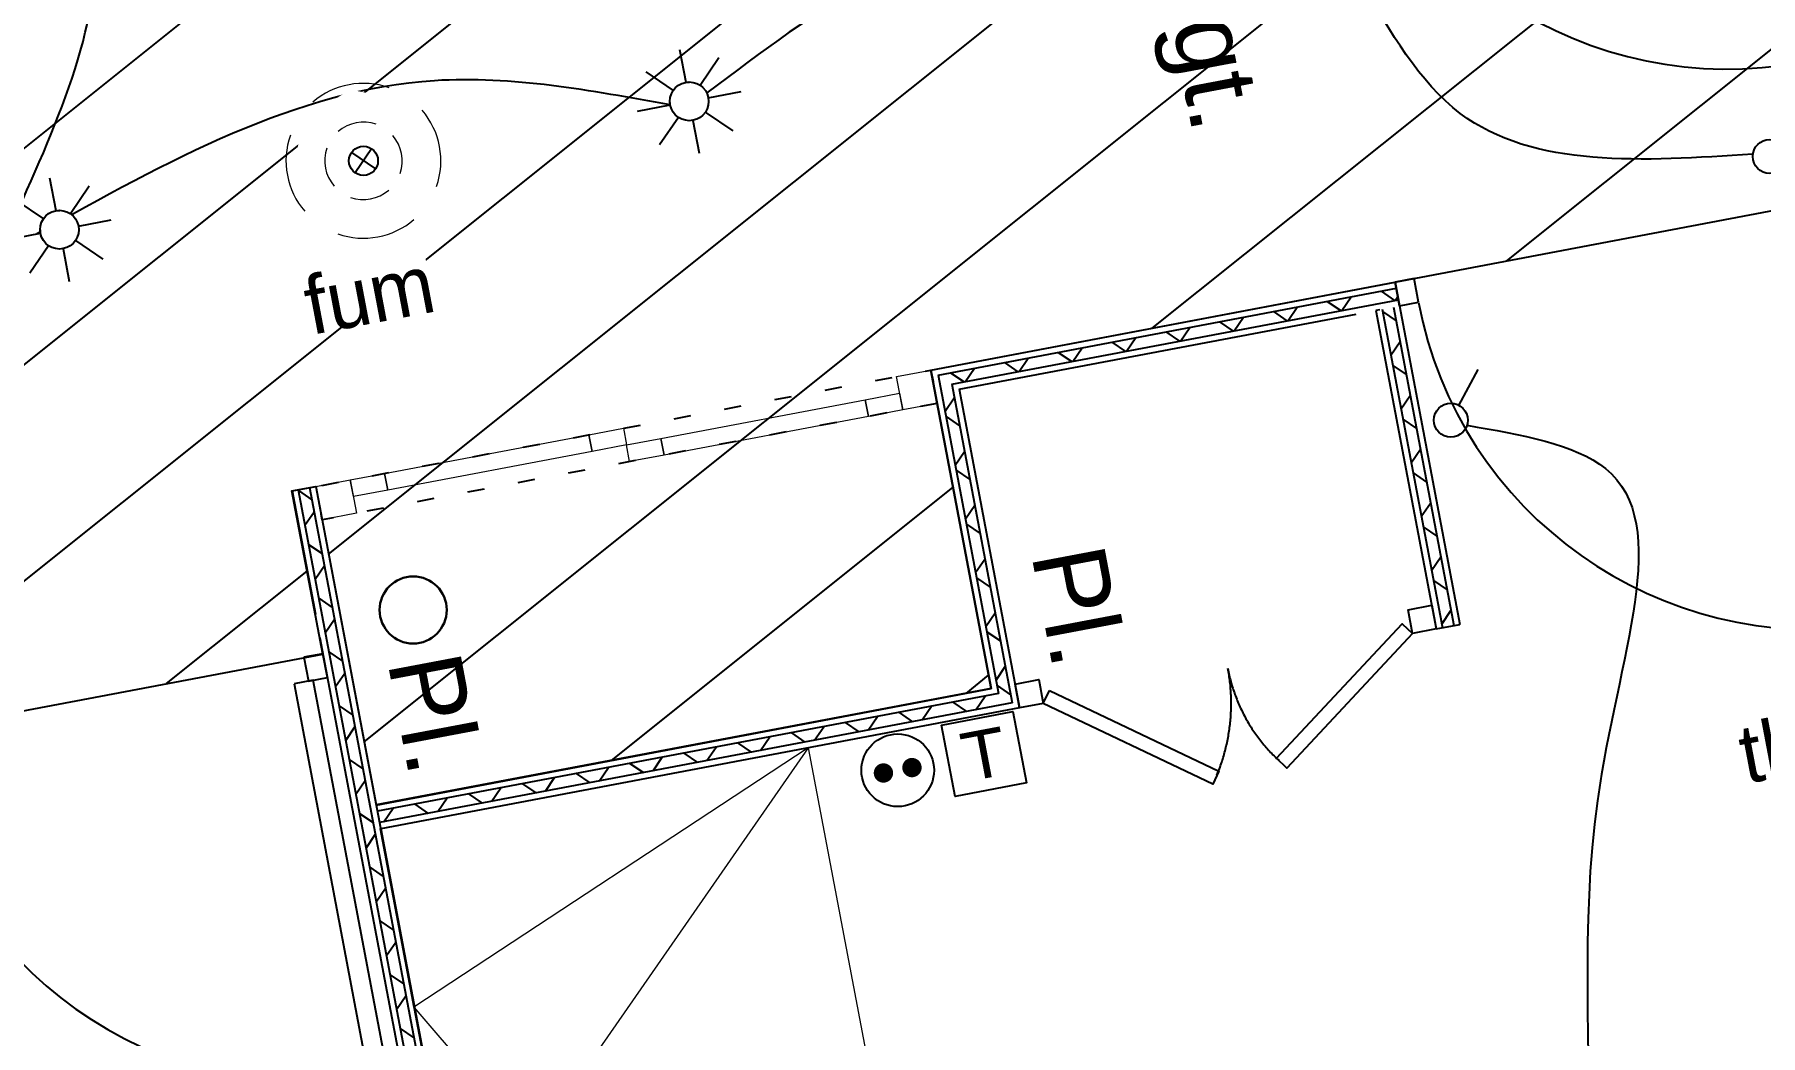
# Model space of a CAD drawing. Header units: centimetres. Extents: x 197412 to 267601, y -375791 to -305433.
# Drawn here: x 243108 to 246673, y -340925 to -338856 of the extents above; entities that cross this region are included whole.
import ezdxf

# ---------------------------------------------------------------- set-up
doc = ezdxf.new("R2010")
doc.units = ezdxf.units.CM
doc.linetypes.add('Style de ligne -2', pattern=[0.694425, 0.48607, -0.208355])
doc.linetypes.add('Style de ligne -5', pattern=[0.20828, 0.069425, -0.138855])
doc.layers.add('3-BAT C-Niveau 0', color=250, linetype='Continuous')
for name, color, linetype, lineweight in [('prlm-ELEC-CFA', 1, 'Continuous', 25), ('prlm-ELEC-CFO', 1, 'Continuous', 25), ('prlm-ELEC-SSI', 6, 'Continuous', 25)]:
    doc.layers.add(name, color=color, linetype=linetype, lineweight=lineweight)
doc.styles.add('Helvetica', font='arial.ttf')
doc.styles.add('prlm-elec-cfa', font='comic.ttf', dxfattribs={"height": 12})
doc.styles.add('prlm-elec-ssi', font='comic.ttf', dxfattribs={"height": 12})
doc.styles.get("Standard").update_dxf_attribs({"font": 'ARIALUNI.TTF', "height": 100})

# ---------------------------------------------------------------- blocks, each defined once
blk = doc.blocks.new('xi.VV')
at = {"layer": 'prlm-ELEC-CFO', "color": 0}
blk.add_lwpolyline([(6.95, 3.42), (0.01, -1.13), (1.91, 6.95)], dxfattribs=at)
blk.add_circle((-2, -4), 3.5, dxfattribs=at)
blk = doc.blocks.new('xi.SPOT')
at = {"color": 0, "lineweight": 5}
blk.add_wipeout([(-4, 0), (-2.83, -2.83), (0, -4), (2.83, -2.83), (4, 0), (2.83, 2.83), (0, 4), (-2.83, 2.83)], dxfattribs=at).dxf.layer = 'prlm-ELEC-CFO'
at = {"layer": 'prlm-ELEC-CFO', "color": 0, "linetype": 'ByBlock', "lineweight": -2, "flags": 128}
for points in [[(0, 10.88), (0, 4)], [(-7.69, 7.69), (-2.83, 2.83)], [(7.69, 7.69), (2.83, 2.83)], [(-10.88, 0), (-4, 0)], [(4, 0), (10.88, 0)], [(-2.83, -2.83), (-7.69, -7.69)], [(2.83, -2.83), (7.69, -7.69)], [(0, -4), (0, -10.88)]]:
    blk.add_lwpolyline(points, dxfattribs=at)
at = {"layer": 'prlm-ELEC-CFO', "color": 0, "linetype": 'ByBlock', "lineweight": -2}
blk.add_circle((0, 0), 4, dxfattribs=at)
blk = doc.blocks.new('xi.PC')
at = {"color": 0, "lineweight": 5}
blk.add_wipeout([(-7.5, -7.5), (7.5, -7.5), (7.5, 7.5), (-7.5, 7.5)], dxfattribs=at).dxf.layer = 'prlm-ELEC-CFO'
at = {"layer": 'prlm-ELEC-CFO', "color": 0, "linetype": 'ByBlock', "lineweight": 5, "const_width": 2}
for points in [[(-4, 0, 1), (-2, 0, 1)], [(2, 0, 1), (4, 0, 1)]]:
    blk.add_lwpolyline(points, format="xyb", close=True, dxfattribs=at)
at = {"layer": 'prlm-ELEC-CFO', "color": 0, "linetype": 'ByBlock', "lineweight": -2}
blk.add_circle((0, 0), 7.5, dxfattribs=at)
blk = doc.blocks.new('xi.SA')
at = {"layer": 'prlm-ELEC-CFO', "color": 0}
blk.add_lwpolyline([(0.2, -1.28), (5.5, 5.28)], dxfattribs=at)
blk.add_circle((-2, -4), 3.5, dxfattribs=at)
blk = doc.blocks.new('xi.fum')
at = {"color": 0}
blk.add_wipeout([(-10.61, -10.61), (-15, 0), (-10.61, 10.61), (0, 15), (10.61, 10.61), (15, 0), (10.61, -10.61), (0, -15)], dxfattribs=at).dxf.layer = 'prlm-ELEC-SSI'
at = {"layer": 'prlm-ELEC-SSI', "color": 0}
for points in [[(-2.12, 2.12), (2.12, -2.12)], [(2.12, 2.12), (-2.12, -2.12)]]:
    blk.add_lwpolyline(points, dxfattribs=at)
blk.add_circle((0, 0), 3, dxfattribs=at)
at = {"layer": 'prlm-ELEC-SSI', "color": 0, "lineweight": 13}
for radius, start, end in [(16, 60, 120), (16, 150, 210), (8, 60, 120), (16, 330, 30), (8, 150, 210), (8, 330, 30), (8, 240, 300), (16, 240, 300)]:
    blk.add_arc((0, 0), radius, start, end, dxfattribs=at)
blk = doc.blocks.new('xi.TEL')
at = {"layer": 'prlm-ELEC-CFA', "color": 0, "linetype": 'ByBlock', "lineweight": -2, "flags": 128}
blk.add_lwpolyline([(-7.5, 7.5), (7.5, 7.5), (7.5, -7.5), (-7.5, -7.5)], close=True, dxfattribs=at)
at = {"layer": 'prlm-ELEC-CFA', "color": 0, "linetype": 'ByBlock', "insert": (0, 0), "char_height": 10, "width": 11.36, "attachment_point": 5}
blk.add_mtext('{\\fVerdana|b0|i0|c0|p34;T}', dxfattribs=at)
blk = doc.blocks.new('Groupe-48-1')
at = {"linetype": 'Continuous', "lineweight": 18}
for p, q in [((16226.45, -46832.5), (16144.99, -46886.12)), ((16226.45, -46832.5), (16169.48, -46914.54)), ((16144.99, -46886.12), (16138.02, -46849.18)), ((16144.99, -46886.12), (16169.53, -46914.59))]:
    blk.add_line(p, q, dxfattribs=at)
at = {"linetype": 'Continuous', "lineweight": 18, "flags": 128}
blk.add_lwpolyline([(16261.81, -47019.18), (16173.38, -47035.93), (16138.02, -46849.25), (16226.45, -46832.5)], close=True, dxfattribs=at)
blk = doc.blocks.new('Groupe-49-1')
at = {"linetype": 'Style de ligne -5', "ltscale": 50.8, "flags": 128}
blk.add_lwpolyline([(16253.09, -46761.31), (16126.05, -46785.37), (16124.74, -46778.49), (16251.79, -46754.43)], close=True, dxfattribs=at)
at = {"linetype": 'Continuous', "lineweight": 18, "flags": 128}
for points in [[(16253.09, -46761.31), (16245.99, -46762.65), (16244.68, -46755.77), (16251.79, -46754.43)], [(16238.88, -46764), (16196.68, -46771.99), (16196.03, -46768.55), (16238.23, -46760.56)], [(16245.99, -46762.65), (16238.88, -46764), (16238.23, -46760.56), (16245.33, -46759.21)], [(16181.81, -46771.24), (16139.61, -46779.24), (16138.96, -46775.8), (16181.16, -46767.8)], [(16188.92, -46769.9), (16181.81, -46771.24), (16181.16, -46767.8), (16188.27, -46766.46)], [(16196.68, -46771.99), (16189.57, -46773.34), (16188.92, -46769.9), (16196.03, -46768.55)], [(16139.61, -46779.24), (16132.5, -46780.58), (16131.85, -46777.14), (16138.96, -46775.8)], [(16133.15, -46784.02), (16126.05, -46785.37), (16124.74, -46778.49), (16131.85, -46777.14)]]:
    blk.add_lwpolyline(points, close=True, dxfattribs=at)
blk = doc.blocks.new('Groupe-50-1')
at = {"linetype": 'Continuous', "flags": 128}
for points in [[(16356.2, -46807.94), (16351.29, -46808.87), (16350.36, -46803.95), (16355.27, -46803.02)], [(16351.29, -46808.87), (16325.33, -46836.67), (16323.16, -46834.64), (16349.12, -46806.84)], [(16269.17, -46819.33), (16274.08, -46818.4), (16275.01, -46823.31), (16270.1, -46824.24)], [(16276.29, -46820.63), (16311.3, -46837.34), (16310.02, -46840.02), (16275.01, -46823.31)]]:
    blk.add_lwpolyline(points, close=True, dxfattribs=at)
at = {"linetype": 'Style de ligne -2', "ltscale": 50.8}
for centre, radius, start, end in [((16275.01, -46823.31), 38.82, 337.5467, 10.7236), ((16347.2, -46809.64), 34.68, 190.7236, 227.3503)]:
    blk.add_arc(centre, radius, start, end, dxfattribs=at)

msp = doc.modelspace()

# ---------------------------------------------------------------- hatches: boundary and pattern name
at = {"linetype": 'Continuous'}
h = msp.add_hatch(dxfattribs=at)
h.set_pattern_fill('02_ISOLANT', color=256, scale=10, angle=10.7236, style=0, pattern_type=2)
h.set_pattern_definition([(55.723595, (82441.66, 127994.64), (-66.106423, 45.054865), []), (145.723595, (82441.66, 127994.64), (45.054865, 66.106423), [])])
h.paths.add_polyline_path([(244974.8, -339560), (245002.8, -339579.1), (245925.5, -339404.4), (245921.1, -339380.8)])
h = msp.add_hatch(dxfattribs=at)
h.set_pattern_fill('02_ISOLANT', color=256, scale=10, angle=-79.2812, style=0, pattern_type=2)
h.set_pattern_definition([(325.718837, (82441.66, 127994.64), (45.060354, 66.102682), []), (55.718837, (82441.66, 127994.64), (66.102682, -45.060354), [])])
h.paths.add_polyline_path([(245915.2, -339419.6), (245891.6, -339424), (246016.2, -340082.3), (246039.8, -340077.8)])
h = msp.add_hatch(dxfattribs=at)
h.set_pattern_fill('02_ISOLANT', color=256, scale=10, angle=-79.2764, style=0, pattern_type=2)
h.set_pattern_definition([(325.723595, (82441.66, 127994.64), (45.054865, 66.106423), []), (55.723595, (82441.66, 127994.64), (66.106423, -45.054865), [])])
h.paths.add_polyline_path([(245002.8, -339579.1), (244974.8, -339560), (245099.4, -340218.3), (245127.5, -340237.4)])
h = msp.add_hatch(dxfattribs=at)
h.set_pattern_fill('02_ISOLANT', color=256, scale=10, angle=-79.2764, style=0, pattern_type=2)
h.set_pattern_definition([(325.723595, (82441.66, 127994.64), (45.054865, 66.106423), []), (55.723595, (82441.66, 127994.64), (66.106423, -45.054865), [])])
h.paths.add_polyline_path([(243676.3, -339792.7), (243652.7, -339797.1), (244397.6, -343730.5), (244421.2, -343726.1)])
h = msp.add_hatch(dxfattribs=at)
h.set_pattern_fill('02_ISOLANT', color=256, scale=10, angle=-169.2764, style=0, pattern_type=2)
h.set_pattern_definition([(235.723592, (82441.66, 127994.64), (66.106421, -45.054868), []), (325.723592, (82441.66, 127994.64), (-45.054868, -66.106421), [])])
h.paths.add_polyline_path([(243706.1, -340148.7), (243710.6, -340172.3), (243710.6, -340172.3), (243706.1, -340148.7)])
h = msp.add_hatch(dxfattribs=at)
h.set_pattern_fill('02_ISOLANT', color=256, scale=10, angle=-169.2764, style=0, pattern_type=2)
h.set_pattern_definition([(235.723595, (82441.66, 127994.64), (66.106423, -45.054865), []), (325.723595, (82441.66, 127994.64), (-45.054865, -66.106423), [])])
h.paths.add_polyline_path([(245127.5, -340237.4), (245099.4, -340218.3), (243816.2, -340461.3), (243820.6, -340484.9)])
at = {"layer": '3-BAT C-Niveau 0'}
h = msp.add_hatch(dxfattribs=at)
h.set_pattern_fill('BA 13', color=9, scale=10, style=0, pattern_type=2)
h.set_pattern_definition([(218.65981, (82441.66, 127994.64), (-199.24783, 287.75041), [])])
h.paths.add_polyline_path([(240002.8, -338439.4), (240301.4, -340016), (242147.4, -339667.6), (242147.8, -339667.7), (242531.6, -339593.6), (242672.5, -340331.5), (243703.5, -340136.6), (243639.7, -339799.6), (243688.8, -339790.3), (243813.5, -340448.6), (245084, -340208), (244959.3, -339549.6), (246810.9, -339198.9), (246772.2, -338984.9), (246821.3, -338975.6), (246855.4, -339155.5), (249206.8, -338710.2), (248732.7, -336179.5), (245689.6, -336754.9), (245950, -338129.8), (246637.3, -337999.6), (246646.6, -338048.8), (243776.9, -338592.1), (243692.5, -338146.3), (243739.7, -338137.4), (243818.6, -338533.2), (245114.6, -338287.9), (244850.4, -336913.7), (243536.8, -337162.5), (243553.4, -337250), (243504.3, -337259.3), (243487.7, -337171.8), (242126.6, -337429.6), (242249.7, -338079.7), (242200.6, -338089), (242077.5, -337438.8), (241388.6, -337569.3), (241521.1, -338257.8), (240020.2, -338542)])

# ---------------------------------------------------------------- linework, layer by layer
at = {"linetype": 'Continuous'}
for p, q in [((244959.6, -339549.6), (245918.6, -339368)), ((245957.9, -339360.6), (245918.6, -339368)), ((245918.6, -339368), (245927.9, -339417.1)), ((245967.2, -339409.7), (245957.9, -339360.6)), ((244974.8, -339560), (245921.1, -339380.8)), ((244974.8, -339560), (245921.1, -339380.8)), ((245002.8, -339579.1), (245925.5, -339404.4)), ((245002.8, -339579.1), (245925.5, -339404.4)), ((245927.9, -339417.1), (245967.2, -339409.7)), ((245891.6, -339424), (246016.2, -340082.3)), ((245891.6, -339424), (246016.2, -340082.3)), ((245915.2, -339419.6), (246039.8, -340077.8)), ((245915.2, -339419.6), (246039.8, -340077.8)), ((245927.9, -339417.1), (246052.5, -340075.4)), ((244974.8, -339560), (245099.4, -340218.3)), ((244974.8, -339560), (245099.4, -340218.3)), ((245002.8, -339579.1), (245127.5, -340237.4)), ((245002.8, -339579.1), (245127.5, -340237.4)), ((245018, -339589.5), (245142.7, -340247.8)), ((243652.7, -339797.1), (244397.6, -343730.5)), ((243652.7, -339797.1), (244397.6, -343730.5)), ((243676.3, -339792.7), (244421.2, -343726.1)), ((243676.3, -339792.7), (244421.2, -343726.1)), ((243689.1, -339790.2), (244434, -343723.6)), ((243703.7, -340135.9), (243664.4, -340143.3)), ((243664.4, -340143.3), (243673.7, -340192.5)), ((243703.7, -340135.9), (243703.7, -340135.9)), ((243713, -340185), (243703.7, -340135.9)), ((243706.1, -340148.7), (243706.1, -340148.7)), ((243706.1, -340148.7), (243706.1, -340148.7)), ((243683.5, -340190.6), (243644.2, -340198)), ((243673.7, -340192.5), (243713, -340185)), ((243837.9, -341006.1), (243683.5, -340190.6)), ((243710.6, -340172.3), (243710.6, -340172.3)), ((243710.6, -340172.3), (243710.6, -340172.3)), ((243644.2, -340198), (243798.6, -341013.6)), ((245099.4, -340218.3), (243816.2, -340461.3)), ((245099.4, -340218.3), (243816.2, -340461.3)), ((245127.5, -340237.4), (243820.6, -340484.9)), ((245127.5, -340237.4), (243820.6, -340484.9)), ((245142.7, -340247.8), (243823.1, -340497.7))]:
    msp.add_line(p, q, dxfattribs=at)
at = {"linetype": 'Continuous', "lineweight": 25}
for p, q in [((244959.6, -339549.6), (245918.6, -339368)), ((245927.9, -339417.1), (245918.6, -339368)), ((245018, -339589.5), (245837.9, -339434.2)), ((245887.1, -339424.9), (245878.8, -339426.4)), ((245878.8, -339426.4), (246003.4, -340084.7)), ((245927.9, -339417.1), (246052.5, -340075.4)), ((244959.6, -339549.6), (245084.2, -340207.9)), ((245018, -339589.5), (245142.7, -340247.8)), ((243640, -339799.6), (243689.1, -339790.2)), ((243640, -339799.6), (243688.2, -340054.2)), ((243689.1, -339790.2), (243813.8, -340448.5)), ((246003.4, -340084.7), (246052.5, -340075.4)), ((243697.5, -340103.3), (244384.9, -343732.9)), ((243703.7, -340135.9), (243703.7, -340135.9)), ((243713, -340185), (243703.7, -340135.9)), ((243713, -340185), (243713, -340185)), ((245084.2, -340207.9), (243813.8, -340448.5)), ((245142.7, -340247.8), (243823.1, -340497.7)), ((243823.1, -340497.7), (244434, -343723.6))]:
    msp.add_line(p, q, dxfattribs=at)
at = {"linetype": 'Continuous'}
for centre, start, end in [((246605.1, -338097.3), 192.7474, 280.6777), ((246782.8, -339255.3), 190.7236, 278.6539), ((243673.7, -340192.5), 190.7236, 278.6539)]:
    msp.add_arc(centre, 830.5, start, end, dxfattribs=at)
at = {"layer": '3-BAT C-Niveau 0', "ltscale": 50.8, "flags": 128}
msp.add_lwpolyline([(242672.5, -340331.5), (243703.5, -340136.6), (243639.7, -339799.6), (243688.8, -339790.3), (243813.5, -340448.6), (245084, -340208), (244959.3, -339549.6), (246810.9, -339198.9)], dxfattribs=at)
at = {"layer": 'prlm-ELEC-CFO', "lineweight": 30}
msp.add_circle((243890.2, -340045.5), 69.3, dxfattribs=at)
at = {"layer": 'prlm-ELEC-CFO'}
for points in [[(243066.1, -339236.5), (243229.8, -338631.1), (242868.1, -338042.5)], [(245781.1, -338711.3), (245199.6, -338610.6), (244496.7, -338977.1)], [(246657.6, -339103.4), (246053.1, -339019.2), (245848.1, -338747.1)], [(244421.3, -339001.9), (243934.6, -338951.8), (243112.9, -339268.4)], [(246066.9, -339663.8), (246352.9, -339753), (246336.4, -340439.9), (246131.7, -341623.7), (245724.2, -341624.2)]]:
    msp.add_spline(points, degree=3, dxfattribs=at)

# ---------------------------------------------------------------- block references
at = {"xscale": 10, "yscale": 10, "zscale": 10}
for name in ['Groupe-49-1', 'Groupe-50-1', 'Groupe-48-1']:
    msp.add_blockref(name, (82441.7, 127994.6), dxfattribs=at)
at = {"layer": 'prlm-ELEC-CFO', "xscale": 10, "yscale": 10, "zscale": 10, "rotation": 10.72360141139323}
for name, p in [('xi.VV', (246704.5, -339065.2)), ('xi.SA', (246045.7, -339610.4))]:
    msp.add_blockref(name, p, dxfattribs=at)

# ---------------------------------------------------------------- texts
at = {"char_height": 151.31, "attachment_point": 2, "rotation": 280.7236, "line_spacing_factor": 0.834288, "style": 'Helvetica'}
for s, insert in [('Dgt.', (245613.7, -338846.5)), ('Pl.\\P', (245338.5, -340023.6)), ('Pl.\\P', (244008.7, -340245.7))]:
    msp.add_mtext(s, dxfattribs=dict(at, insert=insert))

# ---------------------------------------------------------------- next in the draw order: block references
at = {"layer": 'prlm-ELEC-CFO', "xscale": 10, "yscale": 10, "zscale": 10, "rotation": 10.72360141139323}
for name, p in [('xi.SPOT', (244460.6, -338994.4)), ('xi.SPOT', (243159.5, -339259.6)), ('xi.PC', (244891.1, -340376.8))]:
    msp.add_blockref(name, p, dxfattribs=at)

# ---------------------------------------------------------------- next in the draw order: texts
at = {"layer": 'prlm-ELEC-CFO', "insert": (246697.9, -340334.2), "char_height": 120, "attachment_point": 5, "rotation": 10.7236, "line_spacing_factor": 0.8, "style": 'prlm-elec-cfa', "bg_fill": 3, "box_fill_scale": 1.1, "bg_fill_color": 256, "bg_fill_transparency": 0}
msp.add_mtext('th', dxfattribs=at)
at = {"layer": 'prlm-ELEC-SSI', "insert": (243788.5, -339334.6), "char_height": 120, "attachment_point": 2, "rotation": 10.7236, "line_spacing_factor": 0.8, "style": 'prlm-elec-ssi', "bg_fill": 3, "box_fill_scale": 0.95, "bg_fill_color": 256, "bg_fill_transparency": 0}
msp.add_mtext('fum', dxfattribs=at)

# ---------------------------------------------------------------- next in the draw order: block references
at = {"layer": 'prlm-ELEC-CFA', "xscale": 10, "yscale": 10, "zscale": 10, "rotation": 10.72360141139323}
msp.add_blockref('xi.TEL', (245069.3, -340343.1), dxfattribs=at)
at = {"layer": 'prlm-ELEC-SSI', "xscale": 10, "yscale": 10, "zscale": 10, "rotation": 10.72360141139323}
msp.add_blockref('xi.fum', (243787.5, -339117.3), dxfattribs=at)

doc.saveas('drawing.dxf')
